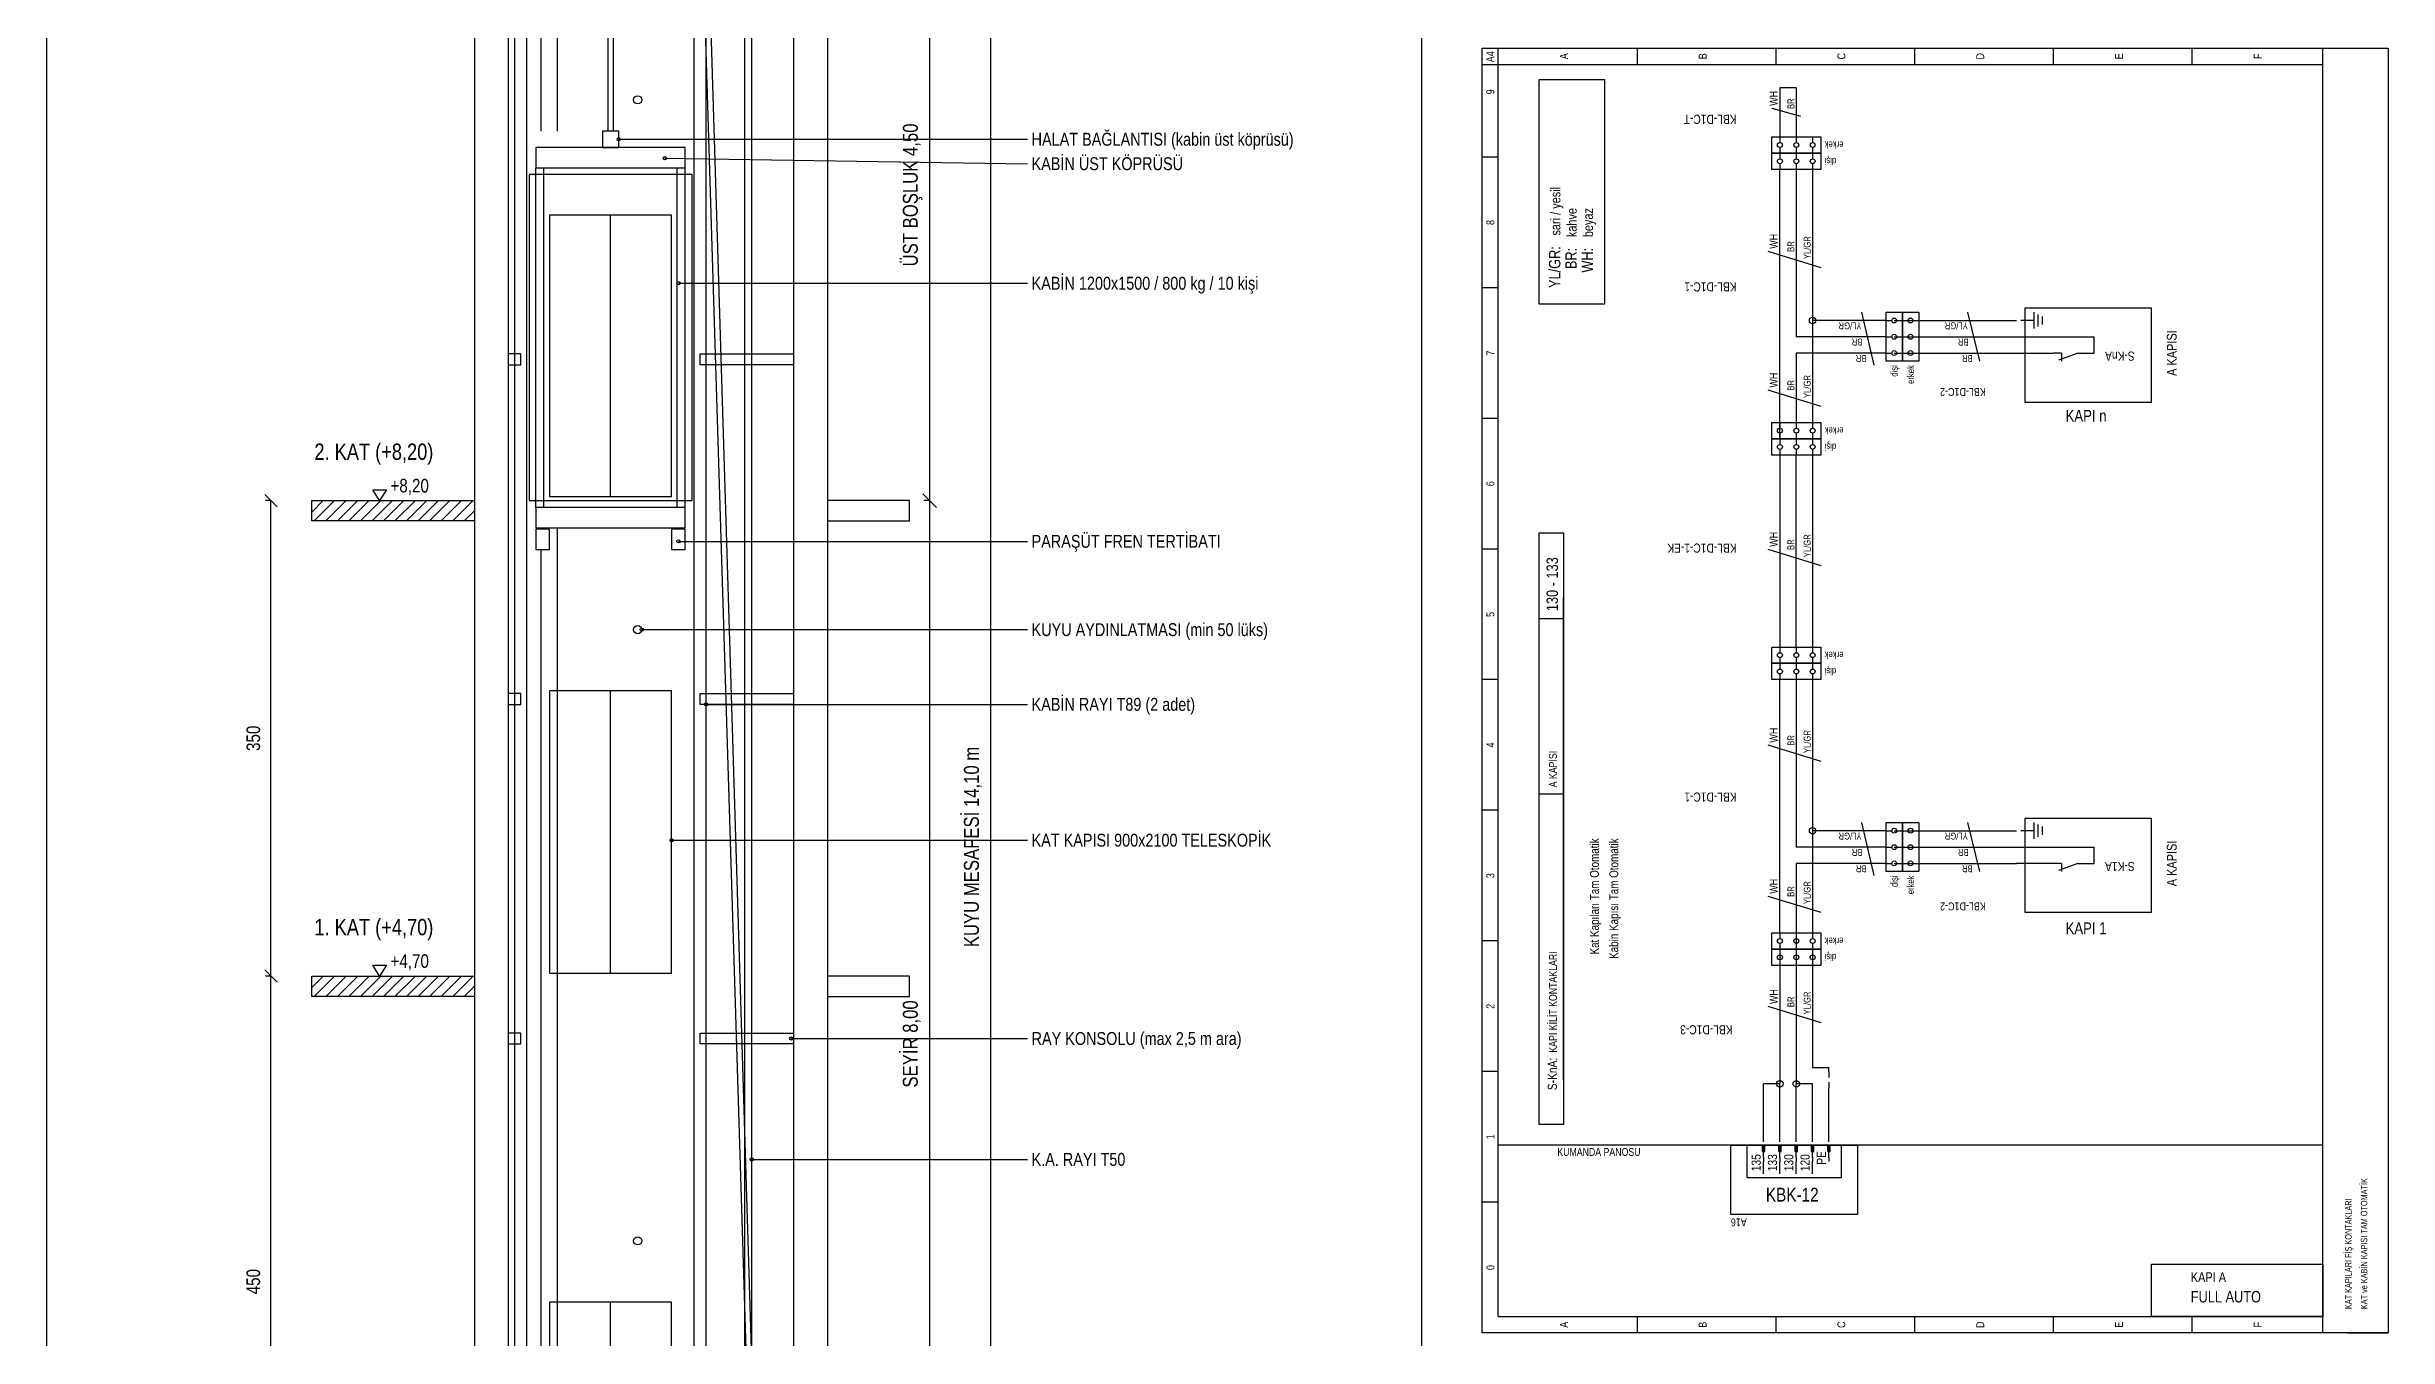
# Model space of a CAD drawing. Header units: centimetres. Extents: x 0 to 12993, y -30 to 2970.
# Drawn here: x 9866 to 11590, y 1019 to 1969 of the extents above; entities that cross this region are included whole.
import ezdxf
from ezdxf.enums import TextEntityAlignment as Align

# ---------------------------------------------------------------- set-up
doc = ezdxf.new("R2010")
doc.units = ezdxf.units.CM
for name, color, linetype in [('SCOTT-BASLIK', 5, 'CONTINUOUS'), ('SCOTT-CERCEVE', 7, 'CONTINUOUS'), ('SCOTT-DUVAR', 7, 'CONTINUOUS'), ('SCOTT-ELEKTRIK', 3, 'CONTINUOUS'), ('SCOTT-ELEKTRIK-YAZI', 4, 'CONTINUOUS'), ('SCOTT-HALAT', 6, 'CONTINUOUS'), ('SCOTT-KABIN', 5, 'CONTINUOUS'), ('SCOTT-KAPI', 3, 'CONTINUOUS'), ('SCOTT-KOT', 2, 'CONTINUOUS'), ('SCOTT-MOTOR', 6, 'CONTINUOUS'), ('SCOTT-OLCU', 3, 'CONTINUOUS'), ('SCOTT-RAY', 1, 'CONTINUOUS'), ('SCOTT-TARAMA', 8, 'CONTINUOUS'), ('SCOTT-YAZI', 4, 'CONTINUOUS'), ('SCOTT-YUK', 1, 'CONTINUOUS')]:
    doc.layers.add(name, color=color, linetype=linetype)
doc.styles.get("Standard").update_dxf_attribs({"font": 'arial.ttf', "width": 0.8})

msp = doc.modelspace()

# ---------------------------------------------------------------- linework, layer by layer
at = {"layer": 'SCOTT-CERCEVE'}
for p, q in [((9865.8, 0), (9865.8, 2970)), ((10878.2, 0), (10878.2, 2970))]:
    msp.add_line(p, q, dxfattribs=at)
at = {"layer": 'SCOTT-DUVAR'}
for p, q in [((10180.8, 675), (10180.8, 2085)), ((10205.8, 675), (10205.8, 2085)), ((10415.8, 675), (10415.8, 2085)), ((10440.8, 675), (10440.8, 2085))]:
    msp.add_line(p, q, dxfattribs=at)
for points in [[(10180.8, 1620), (10060.8, 1620), (10060.8, 1635), (10180.8, 1635)], [(10440.8, 1620), (10500.8, 1620), (10500.8, 1635), (10440.8, 1635)], [(10180.8, 1270), (10060.8, 1270), (10060.8, 1285), (10180.8, 1285)], [(10440.8, 1270), (10500.8, 1270), (10500.8, 1285), (10440.8, 1285)]]:
    msp.add_lwpolyline(points, dxfattribs=at)
at = {"layer": 'SCOTT-ELEKTRIK'}
for p, q in [((10922.4, 1022.3), (10922.4, 1968.1)), ((10922.4, 1968.1), (11589.5, 1968.1)), ((10934.4, 1034.3), (10934.4, 1968.1)), ((11036.6, 1968.1), (11036.6, 1956.1)), ((11138.7, 1968.1), (11138.7, 1956.1)), ((11240.9, 1968.1), (11240.9, 1956.1)), ((11343.1, 1956.1), (11343.1, 1968.1)), ((11445.3, 1956.1), (11445.3, 1968.1)), ((11541.4, 1022.3), (11541.4, 1968.1)), ((11589.5, 1968.1), (11589.5, 1022.3)), ((10922.4, 1956.1), (11541.4, 1956.1)), ((10964.4, 1779.6), (10964.4, 1944.9)), ((10964.4, 1944.9), (11012.5, 1944.9)), ((11012.5, 1944.9), (11012.5, 1779.6)), ((11153.8, 1938.9), (11141.7, 1938.9)), ((11141.7, 1938.9), (11141.7, 1902.9)), ((11153.8, 1938.9), (11153.8, 1902.9)), ((11135.7, 1923.9), (11156.8, 1917.9)), ((11135.7, 1890.8), (11135.7, 1902.9)), ((11135.7, 1902.9), (11171.8, 1902.9)), ((11141.7, 1902.9), (11141.7, 1898.6)), ((11153.8, 1902.9), (11153.8, 1898.6)), ((11165.8, 1902.9), (11165.8, 1898.6)), ((11171.8, 1902.9), (11171.8, 1890.8)), ((10934.4, 1887.8), (10922.4, 1887.8)), ((11171.8, 1890.8), (11135.7, 1890.8)), ((11135.7, 1878.8), (11135.7, 1890.8)), ((11135.7, 1890.8), (11171.8, 1890.8)), ((11141.7, 1895), (11141.7, 1890.8)), ((11141.7, 1890.8), (11141.7, 1886.6)), ((11141.7, 1883), (11141.7, 1878.8)), ((11153.8, 1895), (11153.8, 1890.8)), ((11153.8, 1890.8), (11153.8, 1886.6)), ((11153.8, 1883), (11153.8, 1878.8)), ((11165.8, 1895), (11165.8, 1890.8)), ((11165.8, 1890.8), (11165.8, 1886.6)), ((11165.8, 1883), (11165.8, 1878.8)), ((11171.8, 1890.8), (11171.8, 1878.8)), ((11171.8, 1878.8), (11135.7, 1878.8)), ((11141.7, 1692.5), (11141.7, 1878.8)), ((11153.8, 1878.8), (11153.8, 1755.6)), ((11165.8, 1878.8), (11165.8, 1767.6)), ((11132.7, 1818.7), (11171.8, 1806.7)), ((10934.4, 1791.7), (10922.4, 1791.7)), ((11012.5, 1779.6), (10964.4, 1779.6)), ((11415.2, 1776.6), (11322.1, 1776.6)), ((11322.1, 1776.6), (11322.1, 1707.5)), ((11415.2, 1707.5), (11415.2, 1776.6)), ((11219.9, 1767.6), (11165.8, 1767.6)), ((11165.8, 1767.6), (11165.8, 1692.5)), ((11201.8, 1773.6), (11210.9, 1734.6)), ((11219.9, 1737.6), (11219.9, 1773.6)), ((11219.9, 1773.6), (11231.9, 1773.6)), ((11219.9, 1767.6), (11224.1, 1767.6)), ((11225.9, 1767.6), (11316, 1767.6)), ((11231.9, 1737.6), (11231.9, 1773.6)), ((11231.9, 1773.6), (11243.9, 1773.6)), ((11231.9, 1773.6), (11231.9, 1737.6)), ((11231.9, 1767.6), (11236.1, 1767.6)), ((11243.9, 1773.6), (11243.9, 1737.6)), ((11289, 1737.6), (11280, 1773.6)), ((11328.7, 1767.6), (11319, 1767.6)), ((11328.7, 1773.6), (11328.7, 1761.6)), ((11331.7, 1772.1), (11331.7, 1763.1)), ((11334.7, 1770.6), (11334.7, 1764.6)), ((11219.9, 1755.6), (11153.8, 1755.6)), ((11219.9, 1743.6), (11153.8, 1743.6)), ((11153.8, 1743.6), (11153.8, 1692.5)), ((11219.9, 1755.6), (11224.1, 1755.6)), ((11219.9, 1743.6), (11224.1, 1743.6)), ((11225.9, 1755.6), (11316, 1755.6)), ((11225.9, 1743.6), (11316, 1743.6)), ((11231.9, 1755.6), (11236.1, 1755.6)), ((11231.9, 1743.6), (11236.1, 1743.6)), ((11298, 1755.6), (11373.1, 1755.6)), ((11298, 1743.6), (11310, 1743.6)), ((11316, 1743.6), (11343.1, 1743.6)), ((11349.1, 1743.6), (11343.1, 1743.6)), ((11361.1, 1743.6), (11346.7, 1738.3)), ((11349.1, 1743.6), (11349.1, 1737.6)), ((11361.1, 1743.6), (11367.1, 1743.6)), ((11367.1, 1743.6), (11373.1, 1743.6)), ((11373.1, 1743.6), (11373.1, 1755.6)), ((11231.9, 1737.6), (11219.9, 1737.6)), ((11243.9, 1737.6), (11231.9, 1737.6)), ((11132.7, 1716.5), (11171.8, 1704.5)), ((11322.1, 1707.5), (11415.2, 1707.5)), ((10934.4, 1695.5), (10922.4, 1695.5)), ((11135.7, 1680.5), (11135.7, 1692.5)), ((11135.7, 1692.5), (11171.8, 1692.5)), ((11141.7, 1692.5), (11141.7, 1688.3)), ((11141.7, 1680.5), (11141.7, 1692.5)), ((11153.8, 1692.5), (11153.8, 1688.3)), ((11165.8, 1692.5), (11165.8, 1688.3)), ((11171.8, 1692.5), (11171.8, 1680.5)), ((11171.8, 1680.5), (11135.7, 1680.5)), ((11135.7, 1668.4), (11135.7, 1680.5)), ((11135.7, 1680.5), (11171.8, 1680.5)), ((11141.7, 1684.7), (11141.7, 1680.5)), ((11141.7, 1680.5), (11141.7, 1676.3)), ((11141.7, 1672.7), (11141.7, 1668.4)), ((11153.8, 1684.7), (11153.8, 1680.5)), ((11153.8, 1680.5), (11153.8, 1676.3)), ((11153.8, 1672.7), (11153.8, 1668.4)), ((11165.8, 1684.7), (11165.8, 1680.5)), ((11165.8, 1680.5), (11165.8, 1676.3)), ((11165.8, 1672.7), (11165.8, 1668.4)), ((11171.8, 1680.5), (11171.8, 1668.4)), ((11171.8, 1668.4), (11135.7, 1668.4)), ((11141.7, 1668.4), (11141.7, 1527.2)), ((11153.8, 1527.2), (11153.8, 1668.4)), ((11165.8, 1668.4), (11165.8, 1527.2)), ((10964.4, 1175.6), (10964.4, 1611.3)), ((10964.4, 1611.3), (10982.5, 1611.3)), ((10982.5, 1611.3), (10982.5, 1175.6)), ((10934.4, 1599.3), (10922.4, 1599.3)), ((11132.7, 1599.3), (11171.8, 1587.3)), ((10982.5, 1208.6), (10982.5, 1563.3)), ((10964.4, 1548.2), (10982.5, 1548.2)), ((11135.7, 1515.2), (11135.7, 1527.2)), ((11135.7, 1527.2), (11171.8, 1527.2)), ((11141.7, 1527.2), (11141.7, 1523)), ((11141.7, 1519.4), (11141.7, 1515.2)), ((11153.8, 1527.2), (11153.8, 1523)), ((11153.8, 1519.4), (11153.8, 1515.2)), ((11165.8, 1527.2), (11165.8, 1523)), ((11165.8, 1519.4), (11165.8, 1515.2)), ((11171.8, 1527.2), (11171.8, 1515.2)), ((10934.4, 1503.2), (10922.4, 1503.2)), ((11171.8, 1515.2), (11135.7, 1515.2)), ((11135.7, 1503.2), (11135.7, 1515.2)), ((11135.7, 1515.2), (11171.8, 1515.2)), ((11171.8, 1503.2), (11135.7, 1503.2)), ((11141.7, 1515.2), (11141.7, 1511)), ((11141.7, 1507.4), (11141.7, 1503.2)), ((11141.7, 1316.8), (11141.7, 1503.2)), ((11153.8, 1515.2), (11153.8, 1511)), ((11153.8, 1507.4), (11153.8, 1503.2)), ((11153.8, 1503.2), (11153.8, 1379.9)), ((11165.8, 1515.2), (11165.8, 1511)), ((11165.8, 1507.4), (11165.8, 1503.2)), ((11165.8, 1503.2), (11165.8, 1392)), ((11171.8, 1515.2), (11171.8, 1503.2)), ((11132.7, 1455.1), (11171.8, 1443.1)), ((10964.4, 1419), (10982.5, 1419)), ((10934.4, 1407), (10922.4, 1407)), ((11201.8, 1398), (11210.9, 1358.9)), ((11219.9, 1361.9), (11219.9, 1398)), ((11219.9, 1398), (11231.9, 1398)), ((11231.9, 1361.9), (11231.9, 1398)), ((11231.9, 1398), (11243.9, 1398)), ((11231.9, 1398), (11231.9, 1361.9)), ((11243.9, 1398), (11243.9, 1361.9)), ((11289, 1361.9), (11280, 1398)), ((11415.2, 1401), (11322.1, 1401)), ((11322.1, 1401), (11322.1, 1331.9)), ((11328.7, 1398), (11328.7, 1386)), ((11331.7, 1396.5), (11331.7, 1387.5)), ((11415.2, 1331.9), (11415.2, 1401)), ((11219.9, 1379.9), (11153.8, 1379.9)), ((11219.9, 1392), (11165.8, 1392)), ((11165.8, 1392), (11165.8, 1316.8)), ((11219.9, 1392), (11224.1, 1392)), ((11219.9, 1379.9), (11224.1, 1379.9)), ((11225.9, 1392), (11316, 1392)), ((11225.9, 1379.9), (11316, 1379.9)), ((11231.9, 1392), (11236.1, 1392)), ((11231.9, 1379.9), (11236.1, 1379.9)), ((11298, 1379.9), (11373.1, 1379.9)), ((11328.7, 1392), (11319, 1392)), ((11334.7, 1395), (11334.7, 1389)), ((11373.1, 1367.9), (11373.1, 1379.9)), ((11219.9, 1367.9), (11153.8, 1367.9)), ((11153.8, 1367.9), (11153.8, 1307.8)), ((11219.9, 1367.9), (11224.1, 1367.9)), ((11231.9, 1361.9), (11219.9, 1361.9)), ((11225.9, 1367.9), (11316, 1367.9)), ((11231.9, 1367.9), (11236.1, 1367.9)), ((11243.9, 1361.9), (11231.9, 1361.9)), ((11298, 1367.9), (11310, 1367.9)), ((11343.1, 1367.9), (11316, 1367.9)), ((11349.1, 1367.9), (11343.1, 1367.9)), ((11361.1, 1367.9), (11346.7, 1362.7)), ((11349.1, 1367.9), (11349.1, 1361.9)), ((11361.1, 1367.9), (11367.1, 1367.9)), ((11367.1, 1367.9), (11373.1, 1367.9)), ((11132.7, 1343.9), (11171.8, 1331.9)), ((11322.1, 1331.9), (11415.2, 1331.9)), ((10934.4, 1310.8), (10922.4, 1310.8)), ((11135.7, 1304.8), (11135.7, 1316.8)), ((11135.7, 1316.8), (11171.8, 1316.8)), ((11141.7, 1316.8), (11141.7, 1312.6)), ((11153.8, 1316.8), (11153.8, 1312.6)), ((11165.8, 1316.8), (11165.8, 1312.6)), ((11171.8, 1316.8), (11171.8, 1304.8)), ((11171.8, 1304.8), (11135.7, 1304.8)), ((11135.7, 1292.8), (11135.7, 1304.8)), ((11135.7, 1304.8), (11171.8, 1304.8)), ((11171.8, 1292.8), (11135.7, 1292.8)), ((11141.7, 1309), (11141.7, 1304.8)), ((11141.7, 1304.8), (11141.7, 1300.6)), ((11141.7, 1304.8), (11141.7, 1205.6)), ((11141.7, 1297), (11141.7, 1292.8)), ((11153.8, 1309), (11153.8, 1304.8)), ((11153.8, 1304.8), (11153.8, 1300.6)), ((11153.8, 1304.8), (11153.8, 1205.6)), ((11153.8, 1297), (11153.8, 1292.8)), ((11165.8, 1309), (11165.8, 1304.8)), ((11165.8, 1304.8), (11165.8, 1300.6)), ((11165.8, 1304.8), (11165.8, 1217.7)), ((11165.8, 1297), (11165.8, 1292.8)), ((11171.8, 1304.8), (11171.8, 1292.8)), ((11132.7, 1262.7), (11171.8, 1250.7)), ((10934.4, 1214.7), (10922.4, 1214.7)), ((11165.8, 1217.7), (11177.8, 1217.7)), ((11177.8, 1214.7), (11177.8, 1217.7)), ((11177.8, 1214.7), (11177.8, 1210.4)), ((11177.8, 1206.8), (11177.8, 1202.6)), ((11141.7, 1205.6), (11129.7, 1205.6)), ((11129.7, 1166.6), (11129.7, 1205.6)), ((11141.7, 1166.6), (11141.7, 1205.6)), ((11165.8, 1205.6), (11153.8, 1205.6)), ((11153.8, 1166.6), (11153.8, 1205.6)), ((11165.8, 1166.6), (11165.8, 1205.6)), ((11177.8, 1166.6), (11177.8, 1202.6)), ((10982.5, 1175.6), (10964.4, 1175.6)), ((11162.8, 1160.6), (10934.4, 1160.6)), ((11105.7, 1109.5), (11105.7, 1160.6)), ((11105.7, 1160.6), (11198.8, 1160.6)), ((11117.7, 1136.5), (11117.7, 1160.6)), ((11117.7, 1160.6), (11186.8, 1160.6)), ((11128.8, 1160.6), (11130.6, 1160.6)), ((11128.8, 1155.8), (11128.8, 1160.6)), ((11128.8, 1155.8), (11130.6, 1155.8)), ((11129.1, 1155.8), (11129.1, 1160.6)), ((11129.4, 1155.8), (11129.4, 1160.6)), ((11129.7, 1163), (11129.7, 1166.6)), ((11129.7, 1151.5), (11129.7, 1160.6)), ((11130, 1155.8), (11130, 1160.6)), ((11130.3, 1155.8), (11130.3, 1160.6)), ((11130.6, 1155.8), (11130.6, 1160.6)), ((11140.8, 1160.6), (11142.6, 1160.6)), ((11140.8, 1155.8), (11140.8, 1160.6)), ((11140.8, 1155.8), (11142.6, 1155.8)), ((11141.1, 1155.8), (11141.1, 1160.6)), ((11141.4, 1155.8), (11141.4, 1160.6)), ((11141.7, 1163), (11141.7, 1166.6)), ((11141.7, 1151.5), (11141.7, 1160.6)), ((11142, 1155.8), (11142, 1160.6)), ((11142.3, 1155.8), (11142.3, 1160.6)), ((11142.6, 1155.8), (11142.6, 1160.6)), ((11152.9, 1160.6), (11154.7, 1160.6)), ((11152.9, 1155.8), (11152.9, 1160.6)), ((11152.9, 1155.8), (11154.7, 1155.8)), ((11153.2, 1155.8), (11153.2, 1160.6)), ((11153.5, 1155.8), (11153.5, 1160.6)), ((11153.8, 1163), (11153.8, 1166.6)), ((11153.8, 1151.5), (11153.8, 1160.6)), ((11154.1, 1155.8), (11154.1, 1160.6)), ((11154.4, 1155.8), (11154.4, 1160.6)), ((11154.7, 1155.8), (11154.7, 1160.6)), ((11541.4, 1160.6), (11162.8, 1160.6)), ((11164.9, 1160.6), (11166.7, 1160.6)), ((11164.9, 1155.8), (11164.9, 1160.6)), ((11164.9, 1155.8), (11166.7, 1155.8)), ((11165.2, 1155.8), (11165.2, 1160.6)), ((11165.5, 1155.8), (11165.5, 1160.6)), ((11165.8, 1163), (11165.8, 1166.6)), ((11165.8, 1151.5), (11165.8, 1160.6)), ((11166.1, 1155.8), (11166.1, 1160.6)), ((11166.4, 1155.8), (11166.4, 1160.6)), ((11166.7, 1155.8), (11166.7, 1160.6)), ((11176.9, 1160.6), (11178.7, 1160.6)), ((11176.9, 1155.8), (11176.9, 1160.6)), ((11176.9, 1155.8), (11178.7, 1155.8)), ((11177.2, 1155.8), (11177.2, 1160.6)), ((11177.5, 1155.8), (11177.5, 1160.6)), ((11177.8, 1163), (11177.8, 1166.6)), ((11177.8, 1151.5), (11177.8, 1160.6)), ((11178.1, 1155.8), (11178.1, 1160.6)), ((11178.4, 1155.8), (11178.4, 1160.6)), ((11178.7, 1155.8), (11178.7, 1160.6)), ((11186.8, 1160.6), (11186.8, 1136.5)), ((11198.8, 1160.6), (11198.8, 1109.5)), ((11129.7, 1151.5), (11129.7, 1148.5)), ((11129.7, 1139.5), (11129.7, 1148.5)), ((11141.7, 1151.5), (11141.7, 1148.5)), ((11141.7, 1139.5), (11141.7, 1148.5)), ((11153.8, 1151.5), (11153.8, 1148.5)), ((11153.8, 1139.5), (11153.8, 1148.5)), ((11165.8, 1151.5), (11165.8, 1148.5)), ((11165.8, 1139.5), (11165.8, 1148.5)), ((11177.8, 1151.5), (11177.8, 1148.5)), ((11186.8, 1136.5), (11117.7, 1136.5)), ((10934.4, 1118.5), (10922.4, 1118.5)), ((11198.8, 1109.5), (11105.7, 1109.5)), ((10934.4, 1034.3), (11541.4, 1034.3)), ((11036.6, 1034.3), (11036.6, 1022.3)), ((11138.7, 1034.3), (11138.7, 1022.3)), ((11240.9, 1034.3), (11240.9, 1022.3)), ((11343.1, 1022.3), (11343.1, 1034.3)), ((11445.3, 1022.3), (11445.3, 1034.3)), ((11541.4, 1022.3), (11541.4, 1034.3)), ((11589.5, 1022.3), (10922.4, 1022.3)), ((11559.5, 1022.3), (11589.5, 1022.3))]:
    msp.add_line(p, q, dxfattribs=at)
msp.add_lwpolyline([(11541.4, 1034.3), (11415.2, 1034.3), (11415.2, 1072.9), (11541.4, 1072.9), (11541.4, 1034.3)], dxfattribs=at)
for centre, radius in [((11141.7, 1896.8), 1.8), ((11153.8, 1896.8), 1.8), ((11165.8, 1896.8), 1.8), ((11141.7, 1884.8), 1.8), ((11153.8, 1884.8), 1.8), ((11165.8, 1884.8), 1.8), ((11165.8, 1767.6), 2.4), ((11225.9, 1767.6), 1.8), ((11237.9, 1767.6), 1.8), ((11225.9, 1755.6), 1.8), ((11225.9, 1743.6), 1.8), ((11237.9, 1755.6), 1.8), ((11237.9, 1743.6), 1.8), ((11141.7, 1686.5), 1.8), ((11141.7, 1674.5), 1.8), ((11153.8, 1686.5), 1.8), ((11153.8, 1674.5), 1.8), ((11165.8, 1686.5), 1.8), ((11165.8, 1674.5), 1.8), ((11141.7, 1521.2), 1.8), ((11153.8, 1521.2), 1.8), ((11165.8, 1521.2), 1.8), ((11141.7, 1509.2), 1.8), ((11153.8, 1509.2), 1.8), ((11165.8, 1509.2), 1.8), ((11165.8, 1392), 2.4), ((11225.9, 1392), 1.8), ((11225.9, 1379.9), 1.8), ((11237.9, 1392), 1.8), ((11237.9, 1379.9), 1.8), ((11225.9, 1367.9), 1.8), ((11237.9, 1367.9), 1.8), ((11141.7, 1310.8), 1.8), ((11153.8, 1310.8), 1.8), ((11165.8, 1310.8), 1.8), ((11141.7, 1298.8), 1.8), ((11153.8, 1298.8), 1.8), ((11165.8, 1298.8), 1.8), ((11141.7, 1205.6), 2.4), ((11153.8, 1205.6), 2.4)]:
    msp.add_circle(centre, radius, dxfattribs=at)
at = {"layer": 'SCOTT-HALAT'}
for p, q in [((10278.8, 2148), (10278.8, 1907)), ((10282.8, 2148), (10282.8, 1907)), ((10229.8, 1907), (10229.8, 2120)), ((10241.8, 1907), (10241.8, 2120)), ((10346.3, 2120), (10380.3, 1010)), ((10350.3, 2120), (10384.3, 1010)), ((10241.8, 715), (10241.8, 1615)), ((10229.8, 715), (10229.8, 1599))]:
    msp.add_line(p, q, dxfattribs=at)
msp.add_lwpolyline([(10274.8, 1895), (10286.8, 1895), (10286.8, 1907), (10274.8, 1907)], close=True, dxfattribs=at)
at = {"layer": 'SCOTT-KABIN'}
for p, q in [((10225.8, 1630), (10225.8, 1880)), ((10231.8, 1630), (10231.8, 1880)), ((10329.8, 1630), (10329.8, 1880)), ((10335.8, 1630), (10335.8, 1880))]:
    msp.add_line(p, q, dxfattribs=at)
for points in [[(10225.8, 1880), (10335.8, 1880), (10335.8, 1895), (10225.8, 1895)], [(10220.8, 1635), (10340.8, 1635), (10340.8, 1875), (10220.8, 1875)], [(10225.8, 1615), (10335.8, 1615), (10335.8, 1630), (10225.8, 1630)]]:
    msp.add_lwpolyline(points, close=True, dxfattribs=at)
at = {"layer": 'SCOTT-KAPI'}
for p, q in [((10280.8, 1638), (10280.8, 1845)), ((10280.8, 1287), (10280.8, 1495)), ((10280.8, 837), (10280.8, 1045))]:
    msp.add_line(p, q, dxfattribs=at)
for points in [[(10235.8, 1638), (10325.8, 1638), (10325.8, 1845), (10235.8, 1845)], [(10235.8, 1287), (10325.8, 1287), (10325.8, 1495), (10235.8, 1495)], [(10235.8, 837), (10325.8, 837), (10325.8, 1045), (10235.8, 1045)]]:
    msp.add_lwpolyline(points, close=True, dxfattribs=at)
at = {"layer": 'SCOTT-KOT'}
for p, q in [((10080.8, 1635), (10150.8, 1635)), ((10080.8, 1285), (10150.8, 1285))]:
    msp.add_line(p, q, dxfattribs=at)
for points in [[(10110.8, 1635), (10105.8, 1643), (10115.8, 1643)], [(10110.8, 1285), (10105.8, 1293), (10115.8, 1293)]]:
    msp.add_lwpolyline(points, close=True, dxfattribs=at)
at = {"layer": 'SCOTT-MOTOR'}
for centre in [(10300.8, 1930), (10300.8, 1540), (10300.8, 1090)]:
    msp.add_circle(centre, 3, dxfattribs=at)
at = {"layer": 'SCOTT-OLCU'}
for p, q in [((10515.8, 1635), (10515.8, 2085)), ((10560.8, 675), (10560.8, 2085)), ((10035.3, 1630.5), (10026.3, 1639.5)), ((10520.7, 1630), (10510.8, 1640)), ((10520.7, 1630), (10510.8, 1640)), ((10030.8, 1635), (10026.8, 1635)), ((10030.8, 1285), (10030.8, 1635)), ((10515.8, 1635), (10511.4, 1635)), ((10515.8, 1635), (10511.4, 1635)), ((10515.8, 835), (10515.8, 1635)), ((10035.3, 1280.5), (10026.3, 1289.5)), ((10035.3, 1280.5), (10026.3, 1289.5)), ((10030.8, 1285), (10026.8, 1285)), ((10030.8, 1285), (10026.8, 1285)), ((10030.8, 835), (10030.8, 1285))]:
    msp.add_line(p, q, dxfattribs=at)
at = {"layer": 'SCOTT-RAY'}
for p, q in [((10210.4, 675), (10210.4, 2085)), ((10219.3, 675), (10219.3, 2085)), ((10342.3, 675), (10342.3, 2085)), ((10351.2, 675), (10351.2, 2085)), ((10379.8, 1010), (10379.8, 2085)), ((10384.8, 1010), (10384.8, 2085))]:
    msp.add_line(p, q, dxfattribs=at)
for points in [[(10205.8, 1735), (10214.8, 1735), (10214.8, 1743), (10205.8, 1743)], [(10415.8, 1735), (10346.8, 1735), (10346.8, 1743), (10415.8, 1743)], [(10205.8, 1485), (10214.8, 1485), (10214.8, 1493), (10205.8, 1493)], [(10415.8, 1485), (10346.8, 1485), (10346.8, 1493), (10415.8, 1493)], [(10205.8, 1235), (10214.8, 1235), (10214.8, 1243), (10205.8, 1243)], [(10415.8, 1235), (10346.8, 1235), (10346.8, 1243), (10415.8, 1243)]]:
    msp.add_lwpolyline(points, dxfattribs=at)
at = {"layer": 'SCOTT-TARAMA'}
for p, q in [((10060.8, 1626.5), (10069.3, 1635)), ((10062.7, 1620), (10077.7, 1635)), ((10071.2, 1620), (10086.2, 1635)), ((10079.7, 1620), (10094.7, 1635)), ((10088.2, 1620), (10103.2, 1635)), ((10096.7, 1620), (10111.7, 1635)), ((10105.2, 1620), (10120.2, 1635)), ((10113.7, 1620), (10128.7, 1635)), ((10122.1, 1620), (10137.1, 1635)), ((10130.6, 1620), (10145.6, 1635)), ((10139.1, 1620), (10154.1, 1635)), ((10147.6, 1620), (10162.6, 1635)), ((10156.1, 1620), (10171.1, 1635)), ((10164.6, 1620), (10179.6, 1635)), ((10173.1, 1620), (10180.8, 1627.7)), ((10060.8, 1276.5), (10069.3, 1285)), ((10062.7, 1270), (10077.7, 1285)), ((10071.2, 1270), (10086.2, 1285)), ((10079.7, 1270), (10094.7, 1285)), ((10088.2, 1270), (10103.2, 1285)), ((10096.7, 1270), (10111.7, 1285)), ((10105.2, 1270), (10120.2, 1285)), ((10113.7, 1270), (10128.7, 1285)), ((10122.1, 1270), (10137.1, 1285)), ((10130.6, 1270), (10145.6, 1285)), ((10139.1, 1270), (10154.1, 1285)), ((10147.6, 1270), (10162.6, 1285)), ((10156.1, 1270), (10171.1, 1285)), ((10164.6, 1270), (10179.6, 1285)), ((10173.1, 1270), (10180.8, 1277.7))]:
    msp.add_line(p, q, dxfattribs=at)
at = {"layer": 'SCOTT-YAZI'}
for p, q in [((10286.8, 1901), (10587.8, 1901)), ((10320.8, 1887), (10587.8, 1883)), ((10330.8, 1795), (10587.8, 1795)), ((10330.8, 1605), (10587.8, 1605)), ((10303.8, 1540), (10587.8, 1540)), ((10351.2, 1485), (10587.8, 1485)), ((10325.8, 1385), (10587.8, 1385)), ((10413.8, 1239), (10587.8, 1239)), ((10384.8, 1150), (10587.8, 1150))]:
    msp.add_line(p, q, dxfattribs=at)
for centre in [(10286.8, 1901), (10320.8, 1887), (10330.8, 1795), (10330.8, 1605), (10303.8, 1540), (10351.2, 1485), (10325.8, 1385), (10413.8, 1239), (10384.8, 1150)]:
    msp.add_circle(centre, 1.2, dxfattribs=at)
at = {"layer": 'SCOTT-YUK'}
for points in [[(10225.8, 1599), (10235.8, 1599), (10235.8, 1614), (10225.8, 1614)], [(10325.8, 1599), (10335.8, 1599), (10335.8, 1614), (10325.8, 1614)]]:
    msp.add_lwpolyline(points, close=True, dxfattribs=at)

# ---------------------------------------------------------------- texts
at = {"layer": 'SCOTT-BASLIK', "width": 0.8}
for s, p in [('2. KAT (+8,20)', (10062.8, 1665)), ('1. KAT (+4,70)', (10062.8, 1315))]:
    msp.add_text(s, height=12, dxfattribs=at).set_placement(p)
at = {"layer": 'SCOTT-ELEKTRIK-YAZI', "width": 0.8}
for s, height, rotation, p in [('A4', 5.89, 90, (10931.5, 1957.7)), ('WH', 5.89, 90, (11140.1, 1925.6)), ('BR', 5.05, 90, (11152.3, 1923.3)), ('KBL-D1C-T', 6.73, 180, (11109.8, 1919)), ('sari / yesil', 7.213, 90, (10980.1, 1830.1)), ('kahve', 7.21, 90, (10992.1, 1828.9)), ('beyaz', 7.21, 90, (11004.1, 1828.9)), ('WH', 5.89, 90, (11140.1, 1820.4)), ('YL/GR', 5.05, 90, (11164.3, 1812.7)), ('BR', 5.05, 90, (11152.3, 1818.1)), ('KBL-D1C-1', 6.73, 180, (11109.8, 1795.7)), ('YL/GR', 5.05, 180, (11201.8, 1766.2)), ('YL/GR', 5.05, 180, (11280, 1766.2)), ('BR', 5.05, 180, (11202.4, 1754.2)), ('BR', 5.05, 180, (11205.4, 1742.1)), ('BR', 5.05, 180, (11280.6, 1754.2)), ('BR', 5.05, 180, (11283.6, 1742.1)), ('WH', 5.89, 90, (11140.1, 1718.2)), ('YL/GR', 5.05, 90, (11164.3, 1710.5)), ('BR', 5.05, 90, (11152.3, 1715.9)), ('KBL-D1C-2', 5.89, 180, (11293.3, 1717.9)), ('KBL-D1C-1-EK', 6.732, 180, (11109.8, 1603.4)), ('WH', 5.89, 90, (11140.1, 1601)), ('BR', 5.05, 90, (11152.3, 1598.7)), ('YL/GR', 5.05, 90, (11164.3, 1593.3)), ('130 - 133', 8.41, 90, (10978.3, 1553.6)), ('WH', 5.89, 90, (11140.1, 1456.8)), ('YL/GR', 5.05, 90, (11164.3, 1449.1)), ('A KAPISI', 5.77, 90, (10977.5, 1423.9)), ('BR', 5.05, 90, (11152.3, 1454.5)), ('KBL-D1C-1', 6.73, 180, (11109.8, 1420.1)), ('YL/GR', 5.05, 180, (11201.8, 1390.5)), ('YL/GR', 5.05, 180, (11280, 1390.5)), ('BR', 5.05, 180, (11202.4, 1378.5)), ('BR', 5.05, 180, (11205.4, 1366.5)), ('BR', 5.05, 180, (11280.6, 1378.5)), ('BR', 5.05, 180, (11283.6, 1366.5)), ('WH', 5.89, 90, (11140.1, 1345.6)), ('BR', 5.05, 90, (11152.3, 1343.3)), ('YL/GR', 5.05, 90, (11164.3, 1337.9)), ('KBL-D1C-2', 5.89, 180, (11293.3, 1339.2)), ('KAPI KİLİT KONTAKLARI', 5.77, 90, (10977.5, 1228.6)), ('WH', 5.89, 90, (11140.1, 1264.4)), ('BR', 5.05, 90, (11152.3, 1262.1)), ('YL/GR', 5.05, 90, (11164.3, 1256.7)), ('KBL-D1C-3', 6.73, 180, (11106.8, 1248.8)), ('PE', 6.73, 90, (11175.6, 1146.1)), ('135', 6.73, 90, (11127.6, 1141.3)), ('133', 6.73, 90, (11139.6, 1141.3)), ('130', 6.73, 90, (11151.6, 1141.3)), ('120', 6.73, 90, (11163.6, 1141.3)), ('KAT KAPILARI FİŞ KONTAKLARI', 4.808, 90, (11562.6, 1039.8)), ('KAT ve KABİN KAPISI TAM OTOMATİK', 4.808, 90, (11574.2, 1039.8))]:
    msp.add_text(s, height=height, rotation=rotation, dxfattribs=at).set_placement(p)
for s, height, p in [('A', 5.89, (10985.6, 1962.1)), ('B', 5.89, (11087.8, 1962.1)), ('C', 5.89, (11189.9, 1962.1)), ('D', 5.89, (11292.1, 1962.1)), ('E', 5.89, (11394.3, 1962.1)), ('F', 5.89, (11496.5, 1962.1)), ('9', 5.89, (10931.5, 1935.9)), ('8', 5.89, (10931.5, 1839.7)), ('A KAPISI', 7.21, (11433.8, 1743.6)), ('7', 5.89, (10931.5, 1743.6)), ('6', 5.89, (10931.5, 1647.4)), ('5', 5.89, (10931.5, 1551.2)), ('4', 5.89, (10931.5, 1455.1)), ('A KAPISI', 7.21, (11433.8, 1367.9)), ('3', 5.89, (10931.5, 1358.9)), ('2', 5.89, (10931.5, 1262.7)), ('1', 5.89, (10931.5, 1166.6)), ('0', 5.89, (10931.5, 1070.4)), ('A', 5.89, (10985.6, 1028.3)), ('B', 5.89, (11087.8, 1028.3)), ('C', 5.89, (11189.9, 1028.3)), ('D', 5.89, (11292.1, 1028.3)), ('E', 5.89, (11394.3, 1028.3)), ('F', 5.89, (11496.5, 1028.3))]:
    msp.add_text(s, height=height, rotation=90, dxfattribs=at).set_placement(p, align=Align.CENTER)
for s, height, rotation, p in [('erkek', 5.05, 180, (11174.7, 1899.4)), ('dişi', 5.05, 180, (11174.7, 1887.3)), ('YL/GR:', 8.41, 90, (10980.1, 1822.3)), ('BR:', 8.41, 90, (10992.1, 1821.1)), ('WH:', 8.41, 90, (11004.1, 1821.1)), ('S-KnA', 6.73, 180, (11381.1, 1744.7)), ('dişi', 5.05, 90, (11228.4, 1734.7)), ('erkek', 5.05, 90, (11240.4, 1734.7)), ('erkek', 5.05, 180, (11174.7, 1689)), ('dişi', 5.05, 180, (11174.7, 1677)), ('erkek', 5.05, 180, (11174.7, 1523.7)), ('dişi', 5.05, 180, (11174.7, 1511.7)), ('Kat Kapıları Tam Otomatik', 6.491, 90, (11008.4, 1386.3)), ('Kabin Kapısı Tam Otomatik', 6.491, 90, (11022.7, 1386.3)), ('S-K1A', 6.73, 180, (11381.1, 1369)), ('dişi', 5.05, 90, (11228.4, 1359)), ('erkek', 5.05, 90, (11240.4, 1359)), ('erkek', 5.05, 180, (11174.7, 1313.3)), ('dişi', 5.05, 180, (11174.7, 1301.3)), ('S-KnA:', 6.73, 90, (10977.5, 1224.8)), ('A16', 5.89, 180, (11105.6, 1106.6))]:
    msp.add_text(s, height=height, rotation=rotation, dxfattribs=at).set_placement(p, align=Align.RIGHT)
for s, height, p in [('KAPI n', 8.66, (11367.1, 1693.1)), ('KAPI 1', 8.66, (11367.1, 1315.8)), ('KBK-12', 10.1, (11150.8, 1119))]:
    msp.add_text(s, height=height, dxfattribs=at).set_placement(p, align=Align.CENTER)
msp.add_text('KUMANDA PANOSU', height=5.77, dxfattribs=at).set_placement((11039.1, 1152.6), align=Align.RIGHT)
for s, height, p in [('KAPI A', 7.21, (11444.2, 1059.7)), ('FULL AUTO', 8.41, (11444.2, 1044.7))]:
    msp.add_text(s, height=height, dxfattribs=at).set_placement(p)
at = {"layer": 'SCOTT-KOT', "width": 0.8}
for s, p in [('+8,20', (10118.8, 1638)), ('+4,70', (10118.8, 1288))]:
    msp.add_text(s, height=10, dxfattribs=at).set_placement(p, align=Align.BOTTOM_LEFT)
at = {"layer": 'SCOTT-OLCU', "width": 0.8}
for s, height, p in [('ÜST BOŞLUK 4,50', 11, (10510.3, 1860)), ('350', 10, (10025.8, 1460)), ('KUYU MESAFESİ 14,10 m', 11, (10555.3, 1380)), ('SEYİR 8,00', 11, (10510.3, 1235)), ('450', 10, (10025.8, 1060))]:
    msp.add_text(s, height=height, rotation=90, dxfattribs=at).set_placement(p, align=Align.BOTTOM_CENTER)
at = {"layer": 'SCOTT-YAZI', "width": 0.8}
for s, p in [('HALAT BAĞLANTISI (kabin üst köprüsü)', (10590.8, 1901)), ('KABİN ÜST KÖPRÜSÜ', (10590.8, 1883)), ('KABİN 1200x1500 / 800 kg / 10 kişi', (10590.8, 1795)), ('PARAŞÜT FREN TERTİBATI', (10590.8, 1605)), ('KUYU AYDINLATMASI (min 50 lüks)', (10590.8, 1540)), ('KABİN RAYI T89 (2 adet)', (10590.8, 1485)), ('KAT KAPISI 900x2100 TELESKOPİK', (10590.8, 1385)), ('RAY KONSOLU (max 2,5 m ara)', (10590.8, 1239)), ('K.A. RAYI T50', (10590.8, 1150))]:
    msp.add_text(s, height=9.5, dxfattribs=at).set_placement(p, align=Align.MIDDLE_LEFT)

doc.saveas('drawing.dxf')
